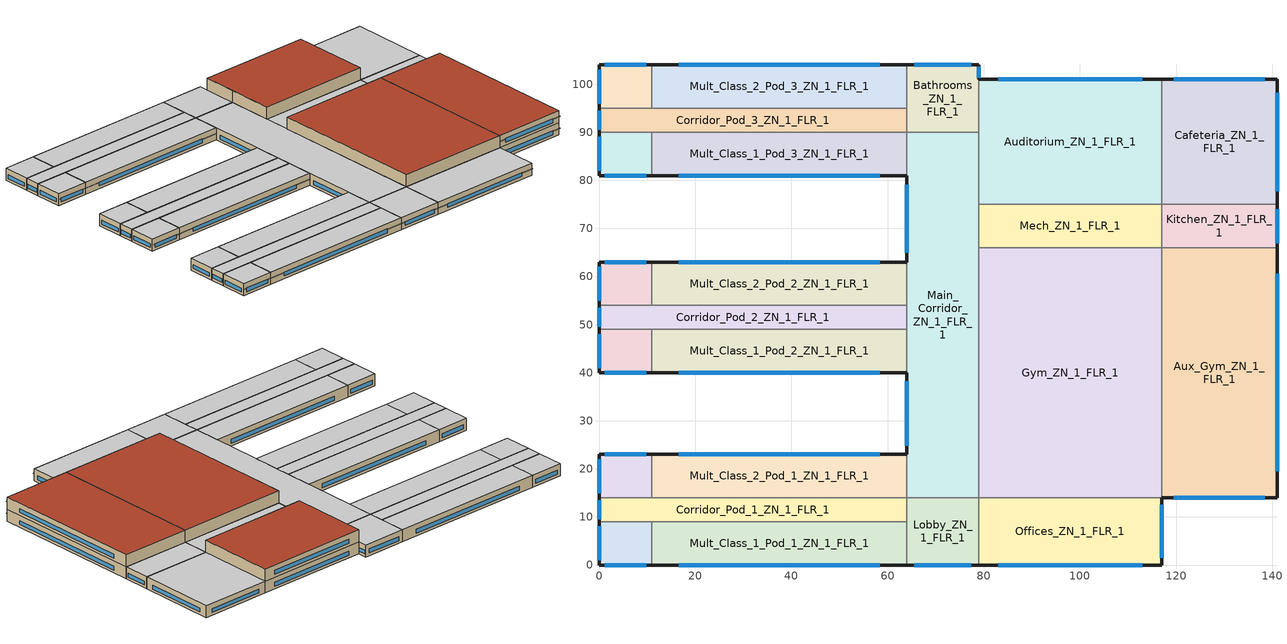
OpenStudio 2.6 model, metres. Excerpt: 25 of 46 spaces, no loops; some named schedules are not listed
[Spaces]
Kitchen_ZN_1_FLR_1
 floor ground: 141,75 141,66 117,66 117,75 z0
 wall outside (BTAP-Ext-Wall-Mass:U-0.278-:{ "cond"=>0.06} adj ext wall insulation): 141,66 141,75 z0:4
 wall to Cafeteria_ZN_1_FLR_1: 141,75 117,75 z0:4
 wall to Aux_Gym_ZN_1_FLR_1: 117,66 141,66 z0:4
 wall to Mech_ZN_1_FLR_1: 117,75 117,66 z0:4
 window (BTAP-Ext-DaylightDiffuser:U=0.190 SHGC=0.600-:{ "cond"=>0.7}): 141,66.96 141,74.04 z0.93:2.2
 ceiling to LIBRARY_MEDIA_CENTER_ZN_1_FLR_2: 141,66 141,75 117,75 117,66 z4
Gym_ZN_1_FLR_1
 floor ground: 117,66 117,14 79,14 79,66 z0
 wall to Aux_Gym_ZN_1_FLR_1: 117,14 117,66 z4:8; 117,14 117,66 z0:4
 wall to Main_Corridor_ZN_1_FLR_1: 79,66 79,14 z0:4
 wall to Offices_ZN_1_FLR_1: 79,14 117,14 z0:4
 wall to Offices_ZN_1_FLR_2: 79,14 117,14 z4:8
 wall to Mech_ZN_1_FLR_2: 117,66 79,66 z4:8
 wall to Mech_ZN_1_FLR_1: 117,66 79,66 z0:4
 wall to Main_Corridor_ZN_1_FLR_2: 79,66 79,14 z4:8
 roof outside (BTAP-Ext-Roof-Metal:U-0.156-:{ "cond"=>0.057} adj roof insulation): 117,14 117,66 79,66 79,14 z8
Offices_ZN_1_FLR_1
 floor ground: 117,14 117,0 79,0 79,14 z0
 wall outside (BTAP-Ext-Wall-Mass:U-0.278-:{ "cond"=>0.06} adj ext wall insulation): 79,0 117,0 117,14 z0:4
 wall to Lobby_ZN_1_FLR_1: 79,14 79,0 z0:4
 window (BTAP-Ext-DaylightDiffuser:U=0.190 SHGC=0.600-:{ "cond"=>0.7}): 83,0 113,0 / 117,1.49 117,12.51 z0.93:2.2
 ceiling to Offices_ZN_1_FLR_2: 117,0 117,14 79,14 79,0 z4
Auditorium_ZN_1_FLR_1
 floor ground: 117,101 117,75 79,75 79,101 z0
 wall outside (BTAP-Ext-Wall-Mass:U-0.278-:{ "cond"=>0.06} adj ext wall insulation): 117,101 79,101 z4:8; 117,101 79,101 z0:4
 wall to LIBRARY_MEDIA_CENTER_ZN_1_FLR_2: 117,75 117,101 z4:8
 wall to Main_Corridor_ZN_1_FLR_1: 79,90 79,75 z0:4
 wall to Cafeteria_ZN_1_FLR_1: 117,75 117,101 z0:4
 wall to Bathrooms_ZN_1_FLR_2: 79,101 79,90 z4:8
 wall to Bathrooms_ZN_1_FLR_1: 79,101 79,90 z0:4
 wall to Main_Corridor_ZN_1_FLR_2: 79,90 79,75 z4:8
 wall to Mech_ZN_1_FLR_2: 79,75 117,75 z4:8
 wall to Mech_ZN_1_FLR_1: 79,75 117,75 z0:4
 window (BTAP-Ext-DaylightDiffuser:U=0.190 SHGC=0.600-:{ "cond"=>0.7}): 113,101 83,101 z0.93:2.2; 113,101 83,101 z4.93:6.2
 roof outside (BTAP-Ext-Roof-Metal:U-0.156-:{ "cond"=>0.057} adj roof insulation): 117,75 117,101 79,101 79,75 z8
Mult_Class_2_Pod_2_ZN_1_FLR_1
 floor ground: 64,63 64,54 11,54 11,63 z0
 wall outside (BTAP-Ext-Wall-Mass:U-0.278-:{ "cond"=>0.06} adj ext wall insulation): 64,63 11,63 z0:4
 wall to Corner_Class_2_Pod_2_ZN_1_FLR_1: 11,63 11,54 z0:4
 wall to Corridor_Pod_2_ZN_1_FLR_1: 11,54 64,54 z0:4
 wall to Main_Corridor_ZN_1_FLR_1: 64,54 64,63 z0:4
 window (BTAP-Ext-DaylightDiffuser:U=0.190 SHGC=0.600-:{ "cond"=>0.7}): 58.43,63 16.57,63 z0.93:2.2
 ceiling to Mult_Class_2_Pod_2_ZN_1_FLR_2: 64,54 64,63 11,63 11,54 z4
Aux_Gym_ZN_1_FLR_1
 floor ground: 141,66 141,14 117,14 117,66 z0
 wall outside (BTAP-Ext-Wall-Mass:U-0.278-:{ "cond"=>0.06} adj ext wall insulation): 117,14 141,14 141,66 z0:4; 117,14 141,14 141,66 z4:8
 wall to LIBRARY_MEDIA_CENTER_ZN_1_FLR_2: 141,66 117,66 z4:8
 window (BTAP-Ext-DaylightDiffuser:U=0.190 SHGC=0.600-:{ "cond"=>0.7}): 119.53,14 138.47,14 / 141,19.47 141,60.53 z0.93:2.2; 119.53,14 138.47,14 / 141,19.47 141,60.53 z4.93:6.2
 roof outside (BTAP-Ext-Roof-Metal:U-0.156-:{ "cond"=>0.057} adj roof insulation): 141,14 141,66 117,66 117,14 z8
Cafeteria_ZN_1_FLR_1
 floor ground: 141,101 141,75 117,75 117,101 z0
 wall outside (BTAP-Ext-Wall-Mass:U-0.278-:{ "cond"=>0.06} adj ext wall insulation): 141,75 141,101 117,101 z0:4
 window (BTAP-Ext-DaylightDiffuser:U=0.190 SHGC=0.600-:{ "cond"=>0.7}): 141,77.74 141,98.26 / 138.47,101 119.53,101 z0.93:2.2
 ceiling to LIBRARY_MEDIA_CENTER_ZN_1_FLR_2: 141,75 141,101 117,101 117,75 z4
Corner_Class_2_Pod_3_ZN_1_FLR_1
 floor ground: 11,104 11,95 0,95 0,104 z0
 wall outside (BTAP-Ext-Wall-Mass:U-0.278-:{ "cond"=>0.06} adj ext wall insulation): 11,104 0,104 0,95 z0:4
 wall to Corridor_Pod_3_ZN_1_FLR_1: 0,95 11,95 z0:4
 wall to Mult_Class_2_Pod_3_ZN_1_FLR_1: 11,95 11,104 z0:4
 window (BTAP-Ext-DaylightDiffuser:U=0.190 SHGC=0.600-:{ "cond"=>0.7}): 9.83,104 1.17,104 / 0,103.04 0,95.96 z0.93:2.2
 ceiling to Corner_Class_2_Pod_3_ZN_1_FLR_2: 11,95 11,104 0,104 0,95 z4
Mult_Class_1_Pod_1_ZN_1_FLR_1
 floor ground: 64,9 64,0 11,0 11,9 z0
 wall outside (BTAP-Ext-Wall-Mass:U-0.278-:{ "cond"=>0.06} adj ext wall insulation): 11,0 64,0 z0:4
 wall to Lobby_ZN_1_FLR_1: 64,0 64,9 z0:4
 wall to Corner_Class_1_Pod_1_ZN_1_FLR_1: 11,9 11,0 z0:4
 wall to Corridor_Pod_1_ZN_1_FLR_1: 64,9 11,9 z0:4
 window (BTAP-Ext-DaylightDiffuser:U=0.190 SHGC=0.600-:{ "cond"=>0.7}): 16.57,0 58.43,0 z0.93:2.2
 ceiling to Mult_Class_1_Pod_1_ZN_1_FLR_2: 64,0 64,9 11,9 11,0 z4
Corner_Class_1_Pod_1_ZN_1_FLR_1
 floor ground: 11,9 11,0 0,0 0,9 z0
 wall outside (BTAP-Ext-Wall-Mass:U-0.278-:{ "cond"=>0.06} adj ext wall insulation): 0,9 0,0 11,0 z0:4
 wall to Corridor_Pod_1_ZN_1_FLR_1: 11,9 0,9 z0:4
 window (BTAP-Ext-DaylightDiffuser:U=0.190 SHGC=0.600-:{ "cond"=>0.7}): 1.17,0 9.83,0 / 0,8.04 0,0.96 z0.93:2.2
 ceiling to Corner_Class_1_Pod_1_ZN_1_FLR_2: 11,0 11,9 0,9 0,0 z4
Corner_Class_1_Pod_2_ZN_1_FLR_1
 floor ground: 11,49 11,40 0,40 0,49 z0
 wall outside (BTAP-Ext-Wall-Mass:U-0.278-:{ "cond"=>0.06} adj ext wall insulation): 0,49 0,40 11,40 z0:4
 wall to Mult_Class_1_Pod_2_ZN_1_FLR_1: 11,40 11,49 z0:4
 wall to Corridor_Pod_2_ZN_1_FLR_1: 11,49 0,49 z0:4
 window (BTAP-Ext-DaylightDiffuser:U=0.190 SHGC=0.600-:{ "cond"=>0.7}): 1.17,40 9.83,40 / 0,48.04 0,40.96 z0.93:2.2
 ceiling to Corner_Class_1_Pod_2_ZN_1_FLR_2: 11,40 11,49 0,49 0,40 z4
Corridor_Pod_2_ZN_1_FLR_1
 floor ground: 64,54 64,49 0,49 0,54 z0
 wall outside (BTAP-Ext-Wall-Mass:U-0.278-:{ "cond"=>0.06} adj ext wall insulation): 0,54 0,49 z0:4
 wall to Corner_Class_2_Pod_2_ZN_1_FLR_1: 11,54 0,54 z0:4
 wall to Main_Corridor_ZN_1_FLR_1: 64,49 64,54 z0:4
 wall to Mult_Class_1_Pod_2_ZN_1_FLR_1: 11,49 64,49 z0:4
 window (BTAP-Ext-DaylightDiffuser:U=0.190 SHGC=0.600-:{ "cond"=>0.7}): 0,53.46 0,49.54 z0.93:2.21
 ceiling to Corridor_Pod_2_ZN_1_FLR_2: 64,49 64,54 0,54 0,49 z4
Corridor_Pod_1_ZN_1_FLR_1
 floor ground: 64,14 64,9 0,9 0,14 z0
 wall outside (BTAP-Ext-Wall-Mass:U-0.278-:{ "cond"=>0.06} adj ext wall insulation): 0,14 0,9 z0:4
 wall to Mult_Class_2_Pod_1_ZN_1_FLR_1: 64,14 11,14 z0:4
 wall to Corner_Class_2_Pod_1_ZN_1_FLR_1: 11,14 0,14 z0:4
 wall to Lobby_ZN_1_FLR_1: 64,9 64,14 z0:4
 window (BTAP-Ext-DaylightDiffuser:U=0.190 SHGC=0.600-:{ "cond"=>0.7}): 0,13.46 0,9.54 z0.93:2.21
 ceiling to Corridor_Pod_1_ZN_1_FLR_2: 64,9 64,14 0,14 0,9 z4
Main_Corridor_ZN_1_FLR_1
 floor ground: 79,90 79,14 64,14 64,90 z0
 wall outside (BTAP-Ext-Wall-Mass:U-0.278-:{ "cond"=>0.06} adj ext wall insulation): 64,81 64,63 / 64,40 64,23 z0:4
 wall to Mult_Class_2_Pod_1_ZN_1_FLR_1: 64,23 64,14 z0:4
 wall to Lobby_ZN_1_FLR_1: 64,14 79,14 z0:4
 wall to Mult_Class_1_Pod_3_ZN_1_FLR_1: 64,90 64,81 z0:4
 wall to Mech_ZN_1_FLR_1: 79,66 79,75 z0:4
 wall to Mult_Class_1_Pod_2_ZN_1_FLR_1: 64,49 64,40 z0:4
 wall to Bathrooms_ZN_1_FLR_1: 79,90 64,90 z0:4
 window (BTAP-Ext-DaylightDiffuser:U=0.190 SHGC=0.600-:{ "cond"=>0.7}): 64,38.2 64,24.8 / 64,79.1 64,64.9 z0.93:2.2
 ceiling to Main_Corridor_ZN_1_FLR_2: 79,14 79,90 64,90 64,14 z4
Bathrooms_ZN_1_FLR_1
 floor ground: 79,104 79,90 64,90 64,104 z0
 wall outside (BTAP-Ext-Wall-Mass:U-0.278-:{ "cond"=>0.06} adj ext wall insulation): 79,101 79,104 64,104 z0:4
 wall to Corridor_Pod_3_ZN_1_FLR_1: 64,95 64,90 z0:4
 wall to Mult_Class_2_Pod_3_ZN_1_FLR_1: 64,104 64,95 z0:4
 window (BTAP-Ext-DaylightDiffuser:U=0.190 SHGC=0.600-:{ "cond"=>0.7}): 79,101.33 79,103.67 z0.93:2.22; 77.41,104 65.59,104 z0.93:2.2
 ceiling to Bathrooms_ZN_1_FLR_2: 79,90 79,104 64,104 64,90 z4
Corridor_Pod_3_ZN_1_FLR_1
 floor ground: 64,95 64,90 0,90 0,95 z0
 wall outside (BTAP-Ext-Wall-Mass:U-0.278-:{ "cond"=>0.06} adj ext wall insulation): 0,95 0,90 z0:4
 wall to Mult_Class_1_Pod_3_ZN_1_FLR_1: 11,90 64,90 z0:4
 wall to Corner_Class_1_Pod_3_ZN_1_FLR_1: 0,90 11,90 z0:4
 wall to Mult_Class_2_Pod_3_ZN_1_FLR_1: 64,95 11,95 z0:4
 window (BTAP-Ext-DaylightDiffuser:U=0.190 SHGC=0.600-:{ "cond"=>0.7}): 0,94.46 0,90.54 z0.93:2.21
 ceiling to Corridor_Pod_3_ZN_1_FLR_2: 64,90 64,95 0,95 0,90 z4
Mult_Class_1_Pod_3_ZN_1_FLR_1
 floor ground: 64,90 64,81 11,81 11,90 z0
 wall outside (BTAP-Ext-Wall-Mass:U-0.278-:{ "cond"=>0.06} adj ext wall insulation): 11,81 64,81 z0:4
 wall to Corner_Class_1_Pod_3_ZN_1_FLR_1: 11,90 11,81 z0:4
 window (BTAP-Ext-DaylightDiffuser:U=0.190 SHGC=0.600-:{ "cond"=>0.7}): 16.57,81 58.43,81 z0.93:2.2
 ceiling to Mult_Class_1_Pod_3_ZN_1_FLR_2: 64,81 64,90 11,90 11,81 z4
Mult_Class_2_Pod_1_ZN_1_FLR_1
 floor ground: 64,23 64,14 11,14 11,23 z0
 wall outside (BTAP-Ext-Wall-Mass:U-0.278-:{ "cond"=>0.06} adj ext wall insulation): 64,23 11,23 z0:4
 wall to Corner_Class_2_Pod_1_ZN_1_FLR_1: 11,23 11,14 z0:4
 window (BTAP-Ext-DaylightDiffuser:U=0.190 SHGC=0.600-:{ "cond"=>0.7}): 58.43,23 16.57,23 z0.93:2.2
 ceiling to Mult_Class_2_Pod_1_ZN_1_FLR_2: 64,14 64,23 11,23 11,14 z4
Lobby_ZN_1_FLR_1
 floor ground: 79,14 79,0 64,0 64,14 z0
 wall outside (BTAP-Ext-Wall-Mass:U-0.278-:{ "cond"=>0.06} adj ext wall insulation): 64,0 79,0 z0:4
 window (BTAP-Ext-DaylightDiffuser:U=0.190 SHGC=0.600-:{ "cond"=>0.7}): 65.59,0 77.41,0 z0.93:2.2
 ceiling to Lobby_ZN_1_FLR_2: 79,0 79,14 64,14 64,0 z4
Mult_Class_2_Pod_3_ZN_1_FLR_1
 floor ground: 64,104 64,95 11,95 11,104 z0
 wall outside (BTAP-Ext-Wall-Mass:U-0.278-:{ "cond"=>0.06} adj ext wall insulation): 64,104 11,104 z0:4
 window (BTAP-Ext-DaylightDiffuser:U=0.190 SHGC=0.600-:{ "cond"=>0.7}): 58.43,104 16.57,104 z0.93:2.2
 ceiling to Mult_Class_2_Pod_3_ZN_1_FLR_2: 64,95 64,104 11,104 11,95 z4
Corner_Class_2_Pod_2_ZN_1_FLR_1
 floor ground: 11,63 11,54 0,54 0,63 z0
 wall outside (BTAP-Ext-Wall-Mass:U-0.278-:{ "cond"=>0.06} adj ext wall insulation): 11,63 0,63 0,54 z0:4
 window (BTAP-Ext-DaylightDiffuser:U=0.190 SHGC=0.600-:{ "cond"=>0.7}): 9.83,63 1.17,63 / 0,62.04 0,54.96 z0.93:2.2
 ceiling to Corner_Class_2_Pod_2_ZN_1_FLR_2: 11,54 11,63 0,63 0,54 z4
Corner_Class_2_Pod_1_ZN_1_FLR_1
 floor ground: 11,23 11,14 0,14 0,23 z0
 wall outside (BTAP-Ext-Wall-Mass:U-0.278-:{ "cond"=>0.06} adj ext wall insulation): 11,23 0,23 0,14 z0:4
 window (BTAP-Ext-DaylightDiffuser:U=0.190 SHGC=0.600-:{ "cond"=>0.7}): 9.83,23 1.17,23 / 0,22.04 0,14.96 z0.93:2.2
 ceiling to Corner_Class_2_Pod_1_ZN_1_FLR_2: 11,14 11,23 0,23 0,14 z4
Mech_ZN_1_FLR_1
 floor ground: 117,75 117,66 79,66 79,75 z0
 ceiling to Mech_ZN_1_FLR_2: 117,66 117,75 79,75 79,66 z4
Corner_Class_1_Pod_3_ZN_1_FLR_1
 floor ground: 11,90 11,81 0,81 0,90 z0
 wall outside (BTAP-Ext-Wall-Mass:U-0.278-:{ "cond"=>0.06} adj ext wall insulation): 0,90 0,81 11,81 z0:4
 window (BTAP-Ext-DaylightDiffuser:U=0.190 SHGC=0.600-:{ "cond"=>0.7}): 1.17,81 9.83,81 / 0,89.04 0,81.96 z0.93:2.2
 ceiling to Corner_Class_1_Pod_3_ZN_1_FLR_2: 11,81 11,90 0,90 0,81 z4
Mult_Class_1_Pod_2_ZN_1_FLR_1
 floor ground: 64,49 64,40 11,40 11,49 z0
 wall outside (BTAP-Ext-Wall-Mass:U-0.278-:{ "cond"=>0.06} adj ext wall insulation): 11,40 64,40 z0:4
 window (BTAP-Ext-DaylightDiffuser:U=0.190 SHGC=0.600-:{ "cond"=>0.7}): 16.57,40 58.43,40 z0.93:2.2
 ceiling to Mult_Class_1_Pod_2_ZN_1_FLR_2: 64,40 64,49 11,49 11,40 z4
shading: 63.97,81 11.03,81 11.03,80.44 63.97,80.44 z2.36; 78.97,0 64.03,0 64.03,-0.56 78.97,-0.56 z2.37; 10.97,40 0.03,40 0.03,39.44 10.97,39.44 z2.37; 140.97,14 117.03,14 117.03,13.44 140.97,13.44 z2.37; 10.97,81 0.03,81 0.03,80.44 10.97,80.44 z2.37; 63.97,40 11.03,40 11.03,39.44 63.97,39.44 z2.36; 116.97,0 79.03,0 79.03,-0.56 116.97,-0.56 z2.36; 63.97,0 11.03,0 11.03,-0.56 63.97,-0.56 z2.36; 10.97,0 0.03,0 0.03,-0.56 10.97,-0.56 z2.37; 140.97,14 117.03,14 117.03,13.44 140.97,13.44 z6.37
[Site]
Windsor Intl AP: Latitude {deg}=42.276; Longitude {deg}=-82.956; Time Zone {hr}=-5; Elevation {m}=189.6; Terrain=City
[Building]
SecondarySchool-CAN_ON_Windsor.Intl.AP.715380_CWEC2016.epw created: 2019-08-07 21:57:15 +0000: North Axis {deg}=0; Default Construction Set=BTAP-Mass at hdd = 3400.0 adj ext wall insulation adj roof insulation; Standards Number of Stories=2; Standards Number of Above Ground Stories=2; Standards Building Type=NECB2017_SecondarySchool
[ClimateZones]
Climate Zone Institution Name 1=ASHRAE; Climate Zone Document Name 1=ANSI/ASHRAE Standard 169; Climate Zone Document Year 1=2006; Climate Zone Institution Name 2=CEC; Climate Zone Document Name 2=California Climate Zone Descriptions; Climate Zone Document Year 2=1995
[Site:WaterMainsTemperature]
Calculation Method=Correlation; Annual Average Outdoor Air Temperature {C}=10.5083; Maximum Difference In Monthly Average Outdoor Air Temperatures {deltaC}=24.6
[Site:GroundTemperature:BuildingSurface]
19.527, 19.502, 19.536, 19.598, 20.002, 21.64, 22.225, 22.375, 21.449, 20.121, 19.802, 19.633
[SizingPeriod:DesignDay] Barometric Pressure {Pa}=99068; Sky Clearness=0; Rain Indicator=0; Snow Indicator=0; Day of Month=21; Daylight Saving Time Indicator=0; Humidity Indicating Type=Wetbulb; Dry-Bulb Temperature Range Modifier Type=DefaultMultipliers
Name | Maximum Dry-Bulb Temperature {C} | Daily Dry-Bulb Temperature Range {deltaC} | Humidity Indicating Conditions at Maximum Dry-Bulb | Wind Speed {m/s} | Wind Direction {deg} | Month | Day Type | Solar Model Indicator | ASHRAE Taub | ASHRAE Taud
Windsor Intl AP Ann Htg 99.6% Condns DB | -15.5 | 0 | -15.5 | 5.1 | 240 | 1 | WinterDesignDay | ASHRAEClearSky
Windsor Intl AP Ann Clg .4% Condns DB=>MWB | 32 | 9.1 | 23.1 | 5.4 | 230 | 7 | SummerDesignDay | ASHRAETau | 0.438 | 2.254
[Material:NoMass] Roughness=Smooth; Thermal Absorptance=0.9; Solar Absorptance=0.7
Name | Thermal Resistance {m2-K/W} | Visible Absorptance
Typical Carpet Pad | 0.21648 | 0.8
Typical Insulation 1 | 5.20402 | 0.7
Typical Insulation 2 | 3.32618 | 0.7
Typical Insulation 3 | 6.41024 | 0.7
Typical Carpet Pad 2 | 1.25503 | 0.8
Typical Carpet Pad 3 | 2.57255 | 0.8
Typical Insulation 4 | 0.526298 | 0.7
Typical Insulation 5 | 0.526316 | 0.7
Typical Insulation 6 R-93.1_R-value 40.0 (ft^2*h*R/Btu) | 7.04441 | 0.7
Typical Insulation 6 R-99.97_R-value 45.0 (ft^2*h*R/Btu) | 7.92496 | 0.7
[Material]
Name | Roughness | Thickness {m} | Conductivity {W/m-K} | Density {kg/m3} | Specific Heat {J/kg-K} | Thermal Absorptance | Solar Absorptance | Visible Absorptance
100mm Normalweight concrete floor | MediumSmooth | 0.1016 | 2.31 | 2322 | 832
G01 13mm gypsum board | Smooth | 0.0127 | 0.16 | 800 | 1090 | 0.9 | 0.7 | 0.5
G05 25mm wood | MediumSmooth | 0.0254 | 0.15 | 608 | 1630 | 0.9 | 0.5 | 0.5
4 in. Normalweight Concrete Floor | MediumRough | 0.1016 | 2.31 | 2322 | 832 | 0.9 | 0.7 | 0.7
1IN Stucco; 1IN Stucco 1 | Smooth | 0.0253 | 0.6918 | 1858 | 837 | 0.9 | 0.7 | 0.92
8IN CONCRETE HW RefBldg; 8IN CONCRETE HW RefBldg 1 | Rough | 0.2032 | 1.311 | 2240 | 836.8 | 0.9 | 0.7 | 0.7
1/2IN Gypsum; 1/2IN Gypsum 1 | Smooth | 0.0127 | 0.16 | 784.9 | 830 | 0.9 | 0.4 | 0.4
Metal Roof Surface; F08 Metal surface; Metal Roof Surface 1 | Smooth | 0.0008 | 45.28 | 7824 | 500 | 0.9 | 0.7 | 0.7
6 in. Normalweight Concrete Floor | MediumRough | 0.1524 | 2.31 | 2322 | 832 | 0.9 | 0.7 | 0.7
[Construction]
BTAP-Int-Floor: 100mm Normalweight concrete floor, Typical Carpet Pad
BTAP-Int-Wall: G01 13mm gypsum board, G01 13mm gypsum board
BTAP-Int-Ceiling: Typical Carpet Pad, 100mm Normalweight concrete floor
BTAP-Ext-DaylightDiffuser: SimpleGlazing
BTAP-Int-Door: G05 25mm wood
BTAP-Ext-Floor-Mass:U-0.183: Typical Insulation 1, 4 in. Normalweight Concrete Floor, Typical Carpet Pad
BTAP-Ext-Wall-Mass:U-0.278: 1IN Stucco, 8IN CONCRETE HW RefBldg, Typical Insulation 2, 1/2IN Gypsum
BTAP-Ext-Roof-Metal:U-0.156: Metal Roof Surface, Typical Insulation 3
BTAP-Grnd-Floor-Mass:U-0.757: 6 in. Normalweight Concrete Floor, Typical Carpet Pad 2
BTAP-Grnd-Roof-Mass:U-0.379: 6 in. Normalweight Concrete Floor, Typical Carpet Pad 3
BTAP-Ext-Door:U-1.9000000000000001: F08 Metal surface, Typical Insulation 4
BTAP-Ext-OverHeadDoor:U-1.9000000000000001: Typical Insulation 5
BTAP-Ext-DaylightDiffuser:U=0.190 SHGC=0.600: SimpleGlazing:U=0.190 SHGC=0.600
BTAP-Ext-DaylightDiffuser:U=0.190 SHGC=0.600-:{ "cond"=>0.7}: SimpleGlazing:U=0.190 SHGC=0.600 1 U-0.12
BTAP-Ext-Wall-Mass:U-0.278-:{ "cond"=>0.06} adj ext wall insulation: 1IN Stucco 1, 8IN CONCRETE HW RefBldg 1, Typical Insulation 6 R-93.1_R-value 40.0 (ft^2*h*R/Btu), 1/2IN Gypsum 1
BTAP-Ext-Roof-Metal:U-0.156-:{ "cond"=>0.057} adj roof insulation: Metal Roof Surface 1, Typical Insulation 6 R-99.97_R-value 45.0 (ft^2*h*R/Btu)
[DefaultConstructionSet] Default Interior Surface Constructions=Default Surface Constructions 2; Default Ground Contact Surface Constructions=BTAP-Mass at hdd = 3400.0 1; Default Exterior SubSurface Constructions=BTAP-Mass at hdd = 3400.0; Default Interior SubSurface Constructions=Default Sub Surface Constructions 2; Interior Partition Construction=BTAP-Int-Door
Name | Default Exterior Surface Constructions
BTAP-Mass at hdd = 3400.0 | BTAP-Mass at hdd = 3400.0
BTAP-Mass at hdd = 3400.0 adj ext wall insulation adj roof insulation | BTAP-Mass at hdd = 3400.0 adj ext wall insulation adj roof insulation
[DefaultSurfaceConstructions]
Name | Floor Construction | Wall Construction | Roof Ceiling Construction
Default Surface Constructions 2 | BTAP-Int-Floor | BTAP-Int-Wall | BTAP-Int-Ceiling
BTAP-Mass at hdd = 3400.0; BTAP-Mass at hdd = 3400.0 adj ext wall insulation adj roof insulation | BTAP-Ext-Floor-Mass:U-0.183 | BTAP-Ext-Wall-Mass:U-0.278 | BTAP-Ext-Roof-Metal:U-0.156
BTAP-Mass at hdd = 3400.0 1 | BTAP-Grnd-Floor-Mass:U-0.757 | BTAP-Grnd-Roof-Mass:U-0.379 | BTAP-Grnd-Roof-Mass:U-0.379
[DefaultSubSurfaceConstructions]
Name | Fixed Window Construction | Operable Window Construction | Door Construction | Glass Door Construction | Overhead Door Construction | Skylight Construction | Tubular Daylight Dome Construction | Tubular Daylight Diffuser Construction
Default Sub Surface Constructions 2 | BTAP-Ext-DaylightDiffuser | BTAP-Ext-DaylightDiffuser | BTAP-Int-Door
BTAP-Mass at hdd = 3400.0 | BTAP-Ext-DaylightDiffuser:U=0.190 SHGC=0.600 | BTAP-Ext-DaylightDiffuser:U=0.190 SHGC=0.600 | BTAP-Ext-Door:U-1.9000000000000001 | BTAP-Ext-DaylightDiffuser:U=0.190 SHGC=0.600 | BTAP-Ext-OverHeadDoor:U-1.9000000000000001 | BTAP-Ext-DaylightDiffuser:U=0.190 SHGC=0.600 | BTAP-Ext-DaylightDiffuser:U=0.190 SHGC=0.600 | BTAP-Ext-DaylightDiffuser:U=0.190 SHGC=0.600
[WindowMaterial:SimpleGlazingSystem] U-Factor {W/m2-K}=1; Solar Heat Gain Coefficient=0.6; Visible Transmittance=0.21
SimpleGlazing; SimpleGlazing:U=0.190 SHGC=0.600; SimpleGlazing:U=0.190 SHGC=0.600 1 U-0.12
[Space] Building Story=Building Story 1; Part of Total Floor Area=Yes
Name | Space Type | Thermal Zone
Kitchen_ZN_1_FLR_1 | Space Function Food preparation area | ALL_ST=Food preparation area_FL=Building Story 1_SCH=B
Corner_Class_1_Pod_2_ZN_1_FLR_1; Corner_Class_1_Pod_1_ZN_1_FLR_1; Corner_Class_1_Pod_3_ZN_1_FLR_1 | Space Function Classroom/Lecture hall/Training room other | ALL_ST=Classroom/Lecture hall/Training room other_FL=Building Story 1_SCH=D
Gym_ZN_1_FLR_1 | Space Function Gymnasium/Fitness centre playing area | ALL_ST=Gymnasium/Fitness centre playing area_FL=Building Story 1_SCH=B
Offices_ZN_1_FLR_1 | Space Function Office enclosed <= 25 m2 | ALL_ST=Office enclosed <= 25 m2_FL=Building Story 1_SCH=A
Auditorium_ZN_1_FLR_1 | Space Function Audience seating area permanent - auditorium | ALL_ST=Audience seating area permanent - auditorium_FL=Building Story 1_SCH=C
Mult_Class_2_Pod_2_ZN_1_FLR_1; Mult_Class_2_Pod_1_ZN_1_FLR_1; Mult_Class_2_Pod_3_ZN_1_FLR_1 | Space Function Classroom/Lecture hall/Training room other | ALL_ST=Classroom/Lecture hall/Training room other_FL=Building Story 1_SCH=D 1
Aux_Gym_ZN_1_FLR_1 | Space Function Gymnasium/Fitness centre playing area | ALL_ST=Gymnasium/Fitness centre playing area_FL=Building Story 1_SCH=B 1
Mult_Class_1_Pod_2_ZN_1_FLR_1; Mult_Class_1_Pod_3_ZN_1_FLR_1; Mult_Class_1_Pod_1_ZN_1_FLR_1 | Space Function Classroom/Lecture hall/Training room other | ALL_ST=Classroom/Lecture hall/Training room other_FL=Building Story 1_SCH=D 2
Cafeteria_ZN_1_FLR_1 | Space Function Conference/Meeting/Multi-purpose room | ALL_ST=Conference/Meeting/Multi-purpose room_FL=Building Story 1_SCH=C
Mech_ZN_1_FLR_1 | Space Function Electrical/Mechanical room-sch-D | WILD_ST=Electrical/Mechanical room-sch-D_FL=Building Story 1_SCH=D
Corridor_Pod_1_ZN_1_FLR_1; Corridor_Pod_3_ZN_1_FLR_1; Corridor_Pod_2_ZN_1_FLR_1 | Space Function Corridor/Transition area other-sch-D | WILD_ST=Corridor/Transition area other-sch-D_FL=Building Story 1_SCH=D 1
Corner_Class_2_Pod_3_ZN_1_FLR_1; Corner_Class_2_Pod_1_ZN_1_FLR_1; Corner_Class_2_Pod_2_ZN_1_FLR_1 | Space Function Classroom/Lecture hall/Training room other | ALL_ST=Classroom/Lecture hall/Training room other_FL=Building Story 1_SCH=D 3
Main_Corridor_ZN_1_FLR_1 | Space Function Corridor/Transition area other-sch-D | WILD_ST=Corridor/Transition area other-sch-D_FL=Building Story 1_SCH=D
Bathrooms_ZN_1_FLR_1 | Space Function Washroom - other-sch-D | WET_ST=Washroom - other-sch-D_FL=Building Story 1_SCHD
Lobby_ZN_1_FLR_1 | Space Function Lobby - other | ALL_ST=Lobby - other_FL=Building Story 1_SCH=C
[BuildingStory]
Building Story 1: Nominal Z Coordinate {m}=0
[SpaceType] Standards Building Type=Space Function
Name | Default Schedule Set | Design Specification Outdoor Air Object | Standards Space Type
Space Function Audience seating area permanent - auditorium | Space Function Audience seating area permanent - auditorium Schedule Set | Space Function Audience seating area permanent - auditorium Ventilation | Audience seating area permanent - auditorium
Space Function Gymnasium/Fitness centre playing area | Space Function Gymnasium/Fitness centre playing area Schedule Set | Space Function Gymnasium/Fitness centre playing area Ventilation | Gymnasium/Fitness centre playing area
Space Function Washroom - other-sch-D | Space Function Washroom - other-sch-D Schedule Set | Space Function Washroom - other-sch-D Ventilation | Washroom - other-sch-D
Space Function Conference/Meeting/Multi-purpose room | Space Function Conference/Meeting/Multi-purpose room Schedule Set | Space Function Conference/Meeting/Multi-purpose room Ventilation | Conference/Meeting/Multi-purpose room
Space Function Classroom/Lecture hall/Training room other | Space Function Classroom/Lecture hall/Training room other Schedule Set | Space Function Classroom/Lecture hall/Training room other Ventilation | Classroom/Lecture hall/Training room other
Space Function Corridor/Transition area other-sch-D | Space Function Corridor/Transition area other-sch-D Schedule Set | Space Function Corridor/Transition area other-sch-D Ventilation | Corridor/Transition area other-sch-D
Space Function Food preparation area | Space Function Food preparation area Schedule Set | Space Function Food preparation area Ventilation | Food preparation area
Space Function Lobby - other | Space Function Lobby - other Schedule Set | Space Function Lobby - other Ventilation | Lobby - other
Space Function Electrical/Mechanical room-sch-D | Space Function Electrical/Mechanical room-sch-D Schedule Set | Space Function Electrical/Mechanical room-sch-D Ventilation | Electrical/Mechanical room-sch-D
Space Function Office enclosed <= 25 m2 | Space Function Office enclosed <= 25 m2 Schedule Set | Space Function Office enclosed <= 25 m2 Ventilation | Office enclosed <= 25 m2
[People:Definition] Number of People Calculation Method=People/Area; Fraction Radiant=0.3
Name | People per Space Floor Area {person/m2}
Space Function Audience seating area permanent - auditorium People Definition; Space Function Conference/Meeting/Multi-purpose room People Definition; Space Function Gymnasium/Fitness centre playing area People Definition | 0.200073
Space Function Classroom/Lecture hall/Training room other People Definition | 0.133382
Space Function Corridor/Transition area other-sch-D People Definition | 0.0100036
Space Function Electrical/Mechanical room-sch-D People Definition | 0.00500182
Space Function Food preparation area People Definition; Space Function Office enclosed <= 25 m2 People Definition | 0.0500182
Space Function Lobby - other People Definition | 0.100036
Space Function Washroom - other-sch-D People Definition | 0.0333454
[People] Work Efficiency Schedule=Work Efficiency Schedule; Clothing Insulation Schedule=Clothing Schedule; Air Velocity Schedule=Air Velocity Schedule; Multiplier=1
Name | People Definition | Space or SpaceType
Space Function Audience seating area permanent - auditorium People | Space Function Audience seating area permanent - auditorium People Definition | Space Function Audience seating area permanent - auditorium
Space Function Classroom/Lecture hall/Training room other People | Space Function Classroom/Lecture hall/Training room other People Definition | Space Function Classroom/Lecture hall/Training room other
Space Function Conference/Meeting/Multi-purpose room People | Space Function Conference/Meeting/Multi-purpose room People Definition | Space Function Conference/Meeting/Multi-purpose room
Space Function Corridor/Transition area other-sch-D People | Space Function Corridor/Transition area other-sch-D People Definition | Space Function Corridor/Transition area other-sch-D
Space Function Electrical/Mechanical room-sch-D People | Space Function Electrical/Mechanical room-sch-D People Definition | Space Function Electrical/Mechanical room-sch-D
Space Function Food preparation area People | Space Function Food preparation area People Definition | Space Function Food preparation area
Space Function Gymnasium/Fitness centre playing area People | Space Function Gymnasium/Fitness centre playing area People Definition | Space Function Gymnasium/Fitness centre playing area
Space Function Lobby - other People | Space Function Lobby - other People Definition | Space Function Lobby - other
Space Function Office enclosed <= 25 m2 People | Space Function Office enclosed <= 25 m2 People Definition | Space Function Office enclosed <= 25 m2
Space Function Washroom - other-sch-D People | Space Function Washroom - other-sch-D People Definition | Space Function Washroom - other-sch-D
[Lights:Definition] Design Level Calculation Method=Watts/Area; Fraction Radiant=0.5; Fraction Visible=0.2
Name | Watts per Space Floor Area {W/m2}
Space Function Audience seating area permanent - auditorium Lights Definition-new - 85.0 percent reduction | 3.25
Space Function Washroom - other-sch-D Lights Definition-new - 85.0 percent reduction | 3.4
Space Function Classroom/Lecture hall/Training room other Lights Definition-new - 85.0 percent reduction | 3.8
Space Function Gymnasium/Fitness centre playing area Lights Definition-new - 85.0 percent reduction | 4.6
Space Function Corridor/Transition area other-sch-D Lights Definition-new - 85.0 percent reduction | 2.2
Space Function Food preparation area Lights Definition-new - 85.0 percent reduction | 5.85
Space Function Electrical/Mechanical room-sch-D Lights Definition - 85.0 percent reduction | 2.3
Space Function Office enclosed <= 25 m2 Lights Definition-new - 85.0 percent reduction | 4
Space Function Conference/Meeting/Multi-purpose room Lights Definition-new - 85.0 percent reduction | 5.25
Space Function Lobby - other Lights Definition-new - 85.0 percent reduction | 4.5
[Lights] Fraction Replaceable=1
Name | Lights Definition | Space or SpaceType
Space Function Audience seating area permanent - auditorium Lights 85.0 percent reduction | Space Function Audience seating area permanent - auditorium Lights Definition-new - 85.0 percent reduction | Space Function Audience seating area permanent - auditorium
Space Function Classroom/Lecture hall/Training room other Lights 85.0 percent reduction | Space Function Classroom/Lecture hall/Training room other Lights Definition-new - 85.0 percent reduction | Space Function Classroom/Lecture hall/Training room other
Space Function Conference/Meeting/Multi-purpose room Lights 85.0 percent reduction | Space Function Conference/Meeting/Multi-purpose room Lights Definition-new - 85.0 percent reduction | Space Function Conference/Meeting/Multi-purpose room
Space Function Corridor/Transition area other-sch-D Lights 85.0 percent reduction | Space Function Corridor/Transition area other-sch-D Lights Definition-new - 85.0 percent reduction | Space Function Corridor/Transition area other-sch-D
Space Function Electrical/Mechanical room-sch-D Lights 85.0 percent reduction | Space Function Electrical/Mechanical room-sch-D Lights Definition - 85.0 percent reduction | Space Function Electrical/Mechanical room-sch-D
Space Function Food preparation area Lights 85.0 percent reduction | Space Function Food preparation area Lights Definition-new - 85.0 percent reduction | Space Function Food preparation area
Space Function Gymnasium/Fitness centre playing area Lights 85.0 percent reduction | Space Function Gymnasium/Fitness centre playing area Lights Definition-new - 85.0 percent reduction | Space Function Gymnasium/Fitness centre playing area
Space Function Lobby - other Lights 85.0 percent reduction | Space Function Lobby - other Lights Definition-new - 85.0 percent reduction | Space Function Lobby - other
Space Function Office enclosed <= 25 m2 Lights 85.0 percent reduction | Space Function Office enclosed <= 25 m2 Lights Definition-new - 85.0 percent reduction | Space Function Office enclosed <= 25 m2
Space Function Washroom - other-sch-D Lights 85.0 percent reduction | Space Function Washroom - other-sch-D Lights Definition-new - 85.0 percent reduction | Space Function Washroom - other-sch-D
[ElectricEquipment:Definition] Design Level Calculation Method=Watts/Area; Fraction Radiant=0.5
Name | Watts per Space Floor Area {W/m2}
Space Function Audience seating area permanent - auditorium Elec Equip Definition - 50.0 percent reduction | 1.25045
Space Function Washroom - other-sch-D Elec Equip Definition - 50.0 percent reduction; Space Function Electrical/Mechanical room-sch-D Elec Equip Definition - 50.0 percent reduction; Space Function Conference/Meeting/Multi-purpose room Elec Equip Definition - 50.0 percent reduction; Space Function Lobby - other Elec Equip Definition - 50.0 percent reduction | 0.500182
Space Function Classroom/Lecture hall/Training room other Elec Equip Definition - 50.0 percent reduction | 2.50091
Space Function Gymnasium/Fitness centre playing area Elec Equip Definition - 50.0 percent reduction | 0.750273
Space Function Food preparation area Elec Equip Definition - 50.0 percent reduction | 5.00182
Space Function Office enclosed <= 25 m2 Elec Equip Definition - 50.0 percent reduction | 3.75136
[ElectricEquipment]
Name | Electric Equipment Definition | Space or SpaceType
Space Function Audience seating area permanent - auditorium Elec Equip 50.0 percent reduction | Space Function Audience seating area permanent - auditorium Elec Equip Definition - 50.0 percent reduction | Space Function Audience seating area permanent - auditorium
Space Function Classroom/Lecture hall/Training room other Elec Equip 50.0 percent reduction | Space Function Classroom/Lecture hall/Training room other Elec Equip Definition - 50.0 percent reduction | Space Function Classroom/Lecture hall/Training room other
Space Function Conference/Meeting/Multi-purpose room Elec Equip 50.0 percent reduction | Space Function Conference/Meeting/Multi-purpose room Elec Equip Definition - 50.0 percent reduction | Space Function Conference/Meeting/Multi-purpose room
Space Function Electrical/Mechanical room-sch-D Elec Equip 50.0 percent reduction | Space Function Electrical/Mechanical room-sch-D Elec Equip Definition - 50.0 percent reduction | Space Function Electrical/Mechanical room-sch-D
Space Function Food preparation area Elec Equip 50.0 percent reduction | Space Function Food preparation area Elec Equip Definition - 50.0 percent reduction | Space Function Food preparation area
Space Function Gymnasium/Fitness centre playing area Elec Equip 50.0 percent reduction | Space Function Gymnasium/Fitness centre playing area Elec Equip Definition - 50.0 percent reduction | Space Function Gymnasium/Fitness centre playing area
Space Function Lobby - other Elec Equip 50.0 percent reduction | Space Function Lobby - other Elec Equip Definition - 50.0 percent reduction | Space Function Lobby - other
Space Function Office enclosed <= 25 m2 Elec Equip 50.0 percent reduction | Space Function Office enclosed <= 25 m2 Elec Equip Definition - 50.0 percent reduction | Space Function Office enclosed <= 25 m2
Space Function Washroom - other-sch-D Elec Equip 50.0 percent reduction | Space Function Washroom - other-sch-D Elec Equip Definition - 50.0 percent reduction | Space Function Washroom - other-sch-D
[DesignSpecification:OutdoorAir] Outdoor Air Method=Sum; Outdoor Air Flow per Person {m3/s-person}=0; Outdoor Air Flow Rate {m3/s}=0; Outdoor Air Flow Air Changes per Hour {1/hr}=0
Name | Outdoor Air Flow per Floor Area {m3/s-m2}
Space Function Audience seating area permanent - auditorium Ventilation; Space Function Lobby - other Ventilation | 0.0041148
Space Function Classroom/Lecture hall/Training room other Ventilation | 0.00278384
Space Function Conference/Meeting/Multi-purpose room Ventilation | 0.0015748
Space Function Corridor/Transition area other-sch-D Ventilation; Space Function Electrical/Mechanical room-sch-D Ventilation; Space Function Washroom - other-sch-D Ventilation | 0.0003048
Space Function Food preparation area Ventilation | 0.0013716
Space Function Gymnasium/Fitness centre playing area Ventilation | 0.001524
Space Function Office enclosed <= 25 m2 Ventilation | 0.00042164
[DefaultScheduleSet] People Activity Level Schedule=NECB-Activity; Infiltration Schedule=Always On
Name | Number of People Schedule | Lighting Schedule | Electric Equipment Schedule
Space Function Audience seating area permanent - auditorium Schedule Set | NECB-C-Occupancy | NECB-C-Lighting | NECB-C-Electric-Equipment
Space Function Classroom/Lecture hall/Training room other Schedule Set; Space Function Washroom - other-sch-D Schedule Set | NECB-D-Occupancy | NECB-D-Occupancy-NECB-D-Lighting-0.5-0.0-0.67-Light Ruleset | NECB-D-Electric-Equipment
Space Function Conference/Meeting/Multi-purpose room Schedule Set | NECB-C-Occupancy | NECB-C-Occupancy-NECB-C-Lighting-0.5-0.0-0.67-Light Ruleset | NECB-C-Electric-Equipment
Space Function Corridor/Transition area other-sch-D Schedule Set; Space Function Electrical/Mechanical room-sch-D Schedule Set | NECB-D-Occupancy | NECB-D-Lighting | NECB-D-Electric-Equipment
Space Function Food preparation area Schedule Set; Space Function Gymnasium/Fitness centre playing area Schedule Set | NECB-B-Occupancy | NECB-B-Occupancy-NECB-B-Lighting-0.0-0.0-0.67-Light Ruleset | NECB-B-Electric-Equipment
Space Function Lobby - other Schedule Set | NECB-C-Occupancy | NECB-C-Occupancy-NECB-C-Lighting-0.0-0.0-0.67-Light Ruleset | NECB-C-Electric-Equipment
Space Function Office enclosed <= 25 m2 Schedule Set | NECB-A-Occupancy | NECB-A-Occupancy-NECB-A-Lighting-0.3-0.1-0.67-Light Ruleset | NECB-A-Electric-Equipment
[ThermostatSetpoint:DualSetpoint]
Name | Heating Setpoint Temperature Schedule | Cooling Setpoint Temperature Schedule
Space Function Washroom - other-sch-D Thermostat 5; Space Function Classroom/Lecture hall/Training room other Thermostat 49; Space Function Classroom/Lecture hall/Training room other Thermostat 53; Space Function Classroom/Lecture hall/Training room other Thermostat 54; Space Function Classroom/Lecture hall/Training room other Thermostat 56; Space Function Corridor/Transition area other-sch-D Thermostat 18; Space Function Corridor/Transition area other-sch-D Thermostat 19; Space Function Electrical/Mechanical room-sch-D Thermostat 5 | NECB-D-Thermostat Setpoint-Heating | NECB-D-Thermostat Setpoint-Cooling
Space Function Lobby - other Thermostat 5; Space Function Audience seating area permanent - auditorium Thermostat 3; Space Function Conference/Meeting/Multi-purpose room Thermostat 3 | NECB-C-Thermostat Setpoint-Heating | NECB-C-Thermostat Setpoint-Cooling
Space Function Office enclosed <= 25 m2 Thermostat 5 | NECB-A-Thermostat Setpoint-Heating | NECB-A-Thermostat Setpoint-Cooling
Space Function Gymnasium/Fitness centre playing area Thermostat 5; Space Function Gymnasium/Fitness centre playing area Thermostat 6; Space Function Food preparation area Thermostat 3 | NECB-B-Thermostat Setpoint-Heating | NECB-B-Thermostat Setpoint-Cooling
[SpaceInfiltration:DesignFlowRate] Schedule=Always On Discrete; Design Flow Rate Calculation Method=Flow/ExteriorArea; Flow per Exterior Surface Area {m3/s-m2}=6.88019e-05; Constant Term Coefficient=0; Temperature Term Coefficient=0; Velocity Term Coefficient=0.224; Velocity Squared Term Coefficient=0
Name | Space or SpaceType
Auditorium_ZN_1_FLR_1 Infiltration | Auditorium_ZN_1_FLR_1
Aux_Gym_ZN_1_FLR_1 Infiltration | Aux_Gym_ZN_1_FLR_1
Bathrooms_ZN_1_FLR_1 Infiltration | Bathrooms_ZN_1_FLR_1
Cafeteria_ZN_1_FLR_1 Infiltration | Cafeteria_ZN_1_FLR_1
Corner_Class_1_Pod_1_ZN_1_FLR_1 Infiltration | Corner_Class_1_Pod_1_ZN_1_FLR_1
Corner_Class_1_Pod_2_ZN_1_FLR_1 Infiltration | Corner_Class_1_Pod_2_ZN_1_FLR_1
Corner_Class_1_Pod_3_ZN_1_FLR_1 Infiltration | Corner_Class_1_Pod_3_ZN_1_FLR_1
Corner_Class_2_Pod_1_ZN_1_FLR_1 Infiltration | Corner_Class_2_Pod_1_ZN_1_FLR_1
Corner_Class_2_Pod_2_ZN_1_FLR_1 Infiltration | Corner_Class_2_Pod_2_ZN_1_FLR_1
Corner_Class_2_Pod_3_ZN_1_FLR_1 Infiltration | Corner_Class_2_Pod_3_ZN_1_FLR_1
Corridor_Pod_1_ZN_1_FLR_1 Infiltration | Corridor_Pod_1_ZN_1_FLR_1
Corridor_Pod_2_ZN_1_FLR_1 Infiltration | Corridor_Pod_2_ZN_1_FLR_1
Corridor_Pod_3_ZN_1_FLR_1 Infiltration | Corridor_Pod_3_ZN_1_FLR_1
Gym_ZN_1_FLR_1 Infiltration | Gym_ZN_1_FLR_1
Kitchen_ZN_1_FLR_1 Infiltration | Kitchen_ZN_1_FLR_1
Lobby_ZN_1_FLR_1 Infiltration | Lobby_ZN_1_FLR_1
Main_Corridor_ZN_1_FLR_1 Infiltration | Main_Corridor_ZN_1_FLR_1
Mult_Class_1_Pod_1_ZN_1_FLR_1 Infiltration | Mult_Class_1_Pod_1_ZN_1_FLR_1
Mult_Class_1_Pod_2_ZN_1_FLR_1 Infiltration | Mult_Class_1_Pod_2_ZN_1_FLR_1
Mult_Class_1_Pod_3_ZN_1_FLR_1 Infiltration | Mult_Class_1_Pod_3_ZN_1_FLR_1
Mult_Class_2_Pod_1_ZN_1_FLR_1 Infiltration | Mult_Class_2_Pod_1_ZN_1_FLR_1
Mult_Class_2_Pod_2_ZN_1_FLR_1 Infiltration | Mult_Class_2_Pod_2_ZN_1_FLR_1
Mult_Class_2_Pod_3_ZN_1_FLR_1 Infiltration | Mult_Class_2_Pod_3_ZN_1_FLR_1
Offices_ZN_1_FLR_1 Infiltration | Offices_ZN_1_FLR_1
[ThermalZone] Use Ideal Air Loads=No
Name | Thermostat
WET_ST=Washroom - other-sch-D_FL=Building Story 1_SCHD | Space Function Washroom - other-sch-D Thermostat 5
ALL_ST=Lobby - other_FL=Building Story 1_SCH=C | Space Function Lobby - other Thermostat 5
ALL_ST=Classroom/Lecture hall/Training room other_FL=Building Story 1_SCH=D | Space Function Classroom/Lecture hall/Training room other Thermostat 49
ALL_ST=Classroom/Lecture hall/Training room other_FL=Building Story 1_SCH=D 1 | Space Function Classroom/Lecture hall/Training room other Thermostat 53
ALL_ST=Classroom/Lecture hall/Training room other_FL=Building Story 1_SCH=D 2 | Space Function Classroom/Lecture hall/Training room other Thermostat 54
ALL_ST=Audience seating area permanent - auditorium_FL=Building Story 1_SCH=C | Space Function Audience seating area permanent - auditorium Thermostat 3
ALL_ST=Office enclosed <= 25 m2_FL=Building Story 1_SCH=A | Space Function Office enclosed <= 25 m2 Thermostat 5
ALL_ST=Gymnasium/Fitness centre playing area_FL=Building Story 1_SCH=B | Space Function Gymnasium/Fitness centre playing area Thermostat 5
ALL_ST=Classroom/Lecture hall/Training room other_FL=Building Story 1_SCH=D 3 | Space Function Classroom/Lecture hall/Training room other Thermostat 56
ALL_ST=Gymnasium/Fitness centre playing area_FL=Building Story 1_SCH=B 1 | Space Function Gymnasium/Fitness centre playing area Thermostat 6
ALL_ST=Food preparation area_FL=Building Story 1_SCH=B | Space Function Food preparation area Thermostat 3
ALL_ST=Conference/Meeting/Multi-purpose room_FL=Building Story 1_SCH=C | Space Function Conference/Meeting/Multi-purpose room Thermostat 3
WILD_ST=Corridor/Transition area other-sch-D_FL=Building Story 1_SCH=D | Space Function Corridor/Transition area other-sch-D Thermostat 18
WILD_ST=Corridor/Transition area other-sch-D_FL=Building Story 1_SCH=D 1 | Space Function Corridor/Transition area other-sch-D Thermostat 19
WILD_ST=Electrical/Mechanical room-sch-D_FL=Building Story 1_SCH=D | Space Function Electrical/Mechanical room-sch-D Thermostat 5
[Schedule:Ruleset]
Clothing Schedule: Default Day Schedule=Clothing Schedule Default Winter Clothes
Air Velocity Schedule: Default Day Schedule=Air Velocity Schedule Default
Work Efficiency Schedule: Default Day Schedule=Work Efficiency Schedule Default
NECB-C-Occupancy: Default Day Schedule=NECB-C-Occupancy Default
NECB-Activity: Default Day Schedule=NECB-Activity Default; Summer Design Day Schedule=NECB-Activity Summer Design Day; Winter Design Day Schedule=NECB-Activity Winter Design Day
NECB-C-Lighting: Default Day Schedule=NECB-C-Lighting Default
NECB-C-Electric-Equipment: Default Day Schedule=NECB-C-Electric-Equipment Default
Always On: Default Day Schedule=Always On Default
NECB-C-Thermostat Setpoint-Heating: Default Day Schedule=NECB-C-Thermostat Setpoint-Heating Default
NECB-C-Thermostat Setpoint-Cooling: Default Day Schedule=NECB-C-Thermostat Setpoint-Cooling Default
NECB-D-Occupancy: Default Day Schedule=NECB-D-Occupancy Default
NECB-D-Occupancy-NECB-D-Lighting-0.5-0.0-0.67-Light Ruleset: Default Day Schedule=NECB-D-Occupancy-NECB-D-Lighting-0.5-0.0-0.67-Light Default
NECB-D-Electric-Equipment: Default Day Schedule=NECB-D-Electric-Equipment Default
NECB-D-Thermostat Setpoint-Heating: Default Day Schedule=NECB-D-Thermostat Setpoint-Heating Default
NECB-D-Thermostat Setpoint-Cooling: Default Day Schedule=NECB-D-Thermostat Setpoint-Cooling Default
NECB-C-Occupancy-NECB-C-Lighting-0.5-0.0-0.67-Light Ruleset: Default Day Schedule=NECB-C-Occupancy-NECB-C-Lighting-0.5-0.0-0.67-Light Default
NECB-D-Lighting: Default Day Schedule=NECB-D-Lighting Default
NECB-B-Occupancy: Default Day Schedule=NECB-B-Occupancy Default
NECB-B-Occupancy-NECB-B-Lighting-0.0-0.0-0.67-Light Ruleset: Default Day Schedule=NECB-B-Occupancy-NECB-B-Lighting-0.0-0.0-0.67-Light Default
NECB-B-Electric-Equipment: Default Day Schedule=NECB-B-Electric-Equipment Default
NECB-B-Thermostat Setpoint-Heating: Default Day Schedule=NECB-B-Thermostat Setpoint-Heating Default
NECB-B-Thermostat Setpoint-Cooling: Default Day Schedule=NECB-B-Thermostat Setpoint-Cooling Default
NECB-C-Occupancy-NECB-C-Lighting-0.0-0.0-0.67-Light Ruleset: Default Day Schedule=NECB-C-Occupancy-NECB-C-Lighting-0.0-0.0-0.67-Light Default
NECB-A-Occupancy: Default Day Schedule=NECB-A-Occupancy Default
NECB-A-Occupancy-NECB-A-Lighting-0.3-0.1-0.67-Light Ruleset: Default Day Schedule=NECB-A-Occupancy-NECB-A-Lighting-0.3-0.1-0.67-Light Default
NECB-A-Electric-Equipment: Default Day Schedule=NECB-A-Electric-Equipment Default
NECB-A-Thermostat Setpoint-Heating: Default Day Schedule=NECB-A-Thermostat Setpoint-Heating Default
NECB-A-Thermostat Setpoint-Cooling: Default Day Schedule=NECB-A-Thermostat Setpoint-Cooling Default
[Schedule:Day]
Clothing Schedule Default Winter Clothes; Always On Default: 24, 0, 1
Air Velocity Schedule Default: 24, 0, 0.2
Work Efficiency Schedule Default: 24, 0, 0
NECB-Activity Default; NECB-Activity Winter Design Day; NECB-Activity Summer Design Day: 24, 0, 130
NECB-C-Thermostat Setpoint-Heating Default: 7, 0, 18, 8, 0, 20, 21, 0, 22, 24, 0, 18
NECB-C-Thermostat Setpoint-Cooling Default: 7, 0, 35, 21, 0, 24, 24, 0, 35
NECB-D-Occupancy Default: 8, 0, 0, 9, 0, 0.1, 12, 0, 0.9, 16, 0, 0.8, 17, 0, 0.5, 18, 0, 0.2, 19, 0, 0.1, 22, 0, 0.3, 23, 0, 0.1, 24, 0, 0
NECB-D-Thermostat Setpoint-Heating Default: 7, 0, 18, 8, 0, 20, 23, 0, 22, 24, 0, 18
NECB-D-Thermostat Setpoint-Cooling Default: 7, 0, 35, 23, 0, 24, 24, 0, 35
NECB-B-Occupancy Default: 1, 0, 0.3, 2, 0, 0.1, 9, 0, 0, 10, 0, 0.1, 11, 0, 0.2, 12, 0, 0.5, 13, 0, 0.9, 14, 0, 0.8, 15, 0, 0.5, 17, 0, 0.2, 18, 0, 0.3, 19, 0, 0.6, 22, 0, 0.9, 23, 0, 0.6, 24, 0, 0.4
NECB-B-Occupancy-NECB-B-Lighting-0.0-0.0-0.67-Light Default; NECB-B-Electric-Equipment Default: 1, 0, 0.9, 2, 0, 0.5, 9, 0, 0.1, 10, 0, 0.5, 11, 0, 0.7, 24, 0, 0.9
NECB-B-Thermostat Setpoint-Heating Default: 2, 0, 22, 8, 0, 18, 9, 0, 20, 24, 0, 22
NECB-B-Thermostat Setpoint-Cooling Default: 1, 0, 24, 8, 0, 35, 24, 0, 24
NECB-A-Thermostat Setpoint-Heating Default: 6, 0, 18, 7, 0, 20, 21, 0, 22, 24, 0, 18
NECB-A-Thermostat Setpoint-Cooling Default: 6, 0, 35, 21, 0, 24, 24, 0, 35
[Schedule:Rule] Date Specification Type=DateRange; Start Day=1
Name | Schedule Ruleset | Rule Order | Day Schedule | Start Month | End Month | End Day | Apply Monday | Apply Tuesday | Apply Wednesday | Apply Thursday | Apply Friday | Apply Saturday | Apply Sunday
Schedule Rule 1 | Clothing Schedule | 0 | Clothing Schedule Summer Clothes | 5 | 9 | 30
Schedule Rule 11 | NECB-C-Thermostat Setpoint-Heating | 2 | NECB-C-Thermostat Setpoint-Heating Default|Wkdy Day | 1 | 12 | 31 | Yes | Yes | Yes | Yes | Yes
Schedule Rule 12 | NECB-C-Thermostat Setpoint-Heating | 1 | NECB-C-Thermostat Setpoint-Heating Sat Day | 1 | 12 | 31 |  |  |  |  |  | Yes
Schedule Rule 13 | NECB-C-Thermostat Setpoint-Heating | 0 | NECB-C-Thermostat Setpoint-Heating Sun|Hol Day | 1 | 12 | 31 |  |  |  |  |  |  | Yes
Schedule Rule 14 | NECB-C-Thermostat Setpoint-Cooling | 2 | NECB-C-Thermostat Setpoint-Cooling Default|Wkdy Day | 1 | 12 | 31 | Yes | Yes | Yes | Yes | Yes
Schedule Rule 15 | NECB-C-Thermostat Setpoint-Cooling | 1 | NECB-C-Thermostat Setpoint-Cooling Sat Day | 1 | 12 | 31 |  |  |  |  |  | Yes
Schedule Rule 16 | NECB-C-Thermostat Setpoint-Cooling | 0 | NECB-C-Thermostat Setpoint-Cooling Sun|Hol Day | 1 | 12 | 31 |  |  |  |  |  |  | Yes
Schedule Rule 26 | NECB-D-Thermostat Setpoint-Heating | 2 | NECB-D-Thermostat Setpoint-Heating Default|Wkdy Day | 1 | 12 | 31 | Yes | Yes | Yes | Yes | Yes
Schedule Rule 27 | NECB-D-Thermostat Setpoint-Heating | 1 | NECB-D-Thermostat Setpoint-Heating Sat Day | 1 | 12 | 31 |  |  |  |  |  | Yes
Schedule Rule 28 | NECB-D-Thermostat Setpoint-Heating | 0 | NECB-D-Thermostat Setpoint-Heating Sun|Hol Day | 1 | 12 | 31 |  |  |  |  |  |  | Yes
Schedule Rule 29 | NECB-D-Thermostat Setpoint-Cooling | 2 | NECB-D-Thermostat Setpoint-Cooling Default|Wkdy Day | 1 | 12 | 31 | Yes | Yes | Yes | Yes | Yes
Schedule Rule 30 | NECB-D-Thermostat Setpoint-Cooling | 1 | NECB-D-Thermostat Setpoint-Cooling Sat Day | 1 | 12 | 31 |  |  |  |  |  | Yes
Schedule Rule 31 | NECB-D-Thermostat Setpoint-Cooling | 0 | NECB-D-Thermostat Setpoint-Cooling Sun|Hol Day | 1 | 12 | 31 |  |  |  |  |  |  | Yes
Schedule Rule 38 | NECB-B-Occupancy | 2 | NECB-B-Occupancy Default|Wkdy Day | 1 | 12 | 31 | Yes | Yes | Yes | Yes | Yes
Schedule Rule 39 | NECB-B-Occupancy | 1 | NECB-B-Occupancy Sat Day | 1 | 12 | 31 |  |  |  |  |  | Yes
Schedule Rule 40 | NECB-B-Occupancy | 0 | NECB-B-Occupancy Sun|Hol Day | 1 | 12 | 31 |  |  |  |  |  |  | Yes
Schedule Rule 41 | NECB-B-Occupancy-NECB-B-Lighting-0.0-0.0-0.67-Light Ruleset | 2 | NECB-B-Occupancy-NECB-B-Lighting-0.0-0.0-0.67-Default|Wkdy-Light Day | 1 | 12 | 31 | Yes | Yes | Yes | Yes | Yes
Schedule Rule 42 | NECB-B-Occupancy-NECB-B-Lighting-0.0-0.0-0.67-Light Ruleset | 1 | NECB-B-Occupancy-NECB-B-Lighting-0.0-0.0-0.67-Sat-Light Day | 1 | 12 | 31 |  |  |  |  |  | Yes
Schedule Rule 43 | NECB-B-Occupancy-NECB-B-Lighting-0.0-0.0-0.67-Light Ruleset | 0 | NECB-B-Occupancy-NECB-B-Lighting-0.0-0.0-0.67-Sun|Hol-Light Day | 1 | 12 | 31 |  |  |  |  |  |  | Yes
Schedule Rule 44 | NECB-B-Electric-Equipment | 2 | NECB-B-Electric-Equipment Default|Wkdy Day | 1 | 12 | 31 | Yes | Yes | Yes | Yes | Yes
Schedule Rule 45 | NECB-B-Electric-Equipment | 1 | NECB-B-Electric-Equipment Sat Day | 1 | 12 | 31 |  |  |  |  |  | Yes
Schedule Rule 46 | NECB-B-Electric-Equipment | 0 | NECB-B-Electric-Equipment Sun|Hol Day | 1 | 12 | 31 |  |  |  |  |  |  | Yes
Schedule Rule 47 | NECB-B-Thermostat Setpoint-Heating | 2 | NECB-B-Thermostat Setpoint-Heating Default|Wkdy Day | 1 | 12 | 31 | Yes | Yes | Yes | Yes | Yes
Schedule Rule 48 | NECB-B-Thermostat Setpoint-Heating | 1 | NECB-B-Thermostat Setpoint-Heating Sat Day | 1 | 12 | 31 |  |  |  |  |  | Yes
Schedule Rule 49 | NECB-B-Thermostat Setpoint-Heating | 0 | NECB-B-Thermostat Setpoint-Heating Sun|Hol Day | 1 | 12 | 31 |  |  |  |  |  |  | Yes
Schedule Rule 50 | NECB-B-Thermostat Setpoint-Cooling | 2 | NECB-B-Thermostat Setpoint-Cooling Default|Wkdy Day | 1 | 12 | 31 | Yes | Yes | Yes | Yes | Yes
Schedule Rule 51 | NECB-B-Thermostat Setpoint-Cooling | 1 | NECB-B-Thermostat Setpoint-Cooling Sat Day | 1 | 12 | 31 |  |  |  |  |  | Yes
Schedule Rule 52 | NECB-B-Thermostat Setpoint-Cooling | 0 | NECB-B-Thermostat Setpoint-Cooling Sun|Hol Day | 1 | 12 | 31 |  |  |  |  |  |  | Yes
Schedule Rule 65 | NECB-A-Thermostat Setpoint-Heating | 2 | NECB-A-Thermostat Setpoint-Heating Default|Wkdy Day | 1 | 12 | 31 | Yes | Yes | Yes | Yes | Yes
Schedule Rule 66 | NECB-A-Thermostat Setpoint-Heating | 1 | NECB-A-Thermostat Setpoint-Heating Sat Day | 1 | 12 | 31 |  |  |  |  |  | Yes
Schedule Rule 67 | NECB-A-Thermostat Setpoint-Heating | 0 | NECB-A-Thermostat Setpoint-Heating Sun|Hol Day | 1 | 12 | 31 |  |  |  |  |  |  | Yes
Schedule Rule 68 | NECB-A-Thermostat Setpoint-Cooling | 2 | NECB-A-Thermostat Setpoint-Cooling Default|Wkdy Day | 1 | 12 | 31 | Yes | Yes | Yes | Yes | Yes
Schedule Rule 69 | NECB-A-Thermostat Setpoint-Cooling | 1 | NECB-A-Thermostat Setpoint-Cooling Sat Day | 1 | 12 | 31 |  |  |  |  |  | Yes
Schedule Rule 70 | NECB-A-Thermostat Setpoint-Cooling | 0 | NECB-A-Thermostat Setpoint-Cooling Sun|Hol Day | 1 | 12 | 31 |  |  |  |  |  |  | Yes
[Schedule:Constant]
Always On Discrete: Value=1
